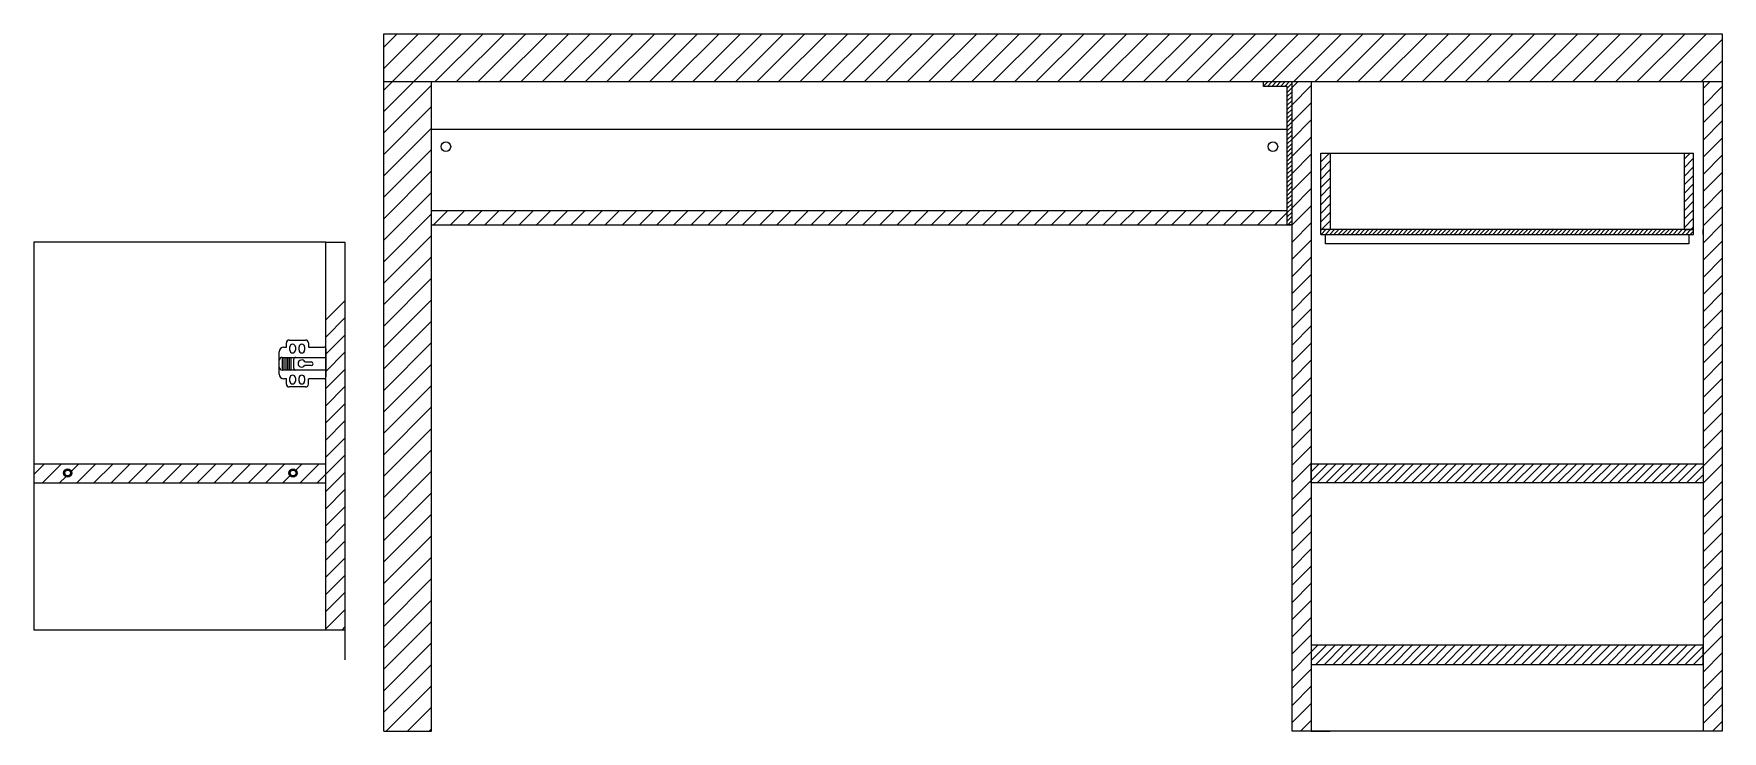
# Model space of a CAD drawing. Header units: millimetres. Extents: x 125 to 1869, y -776 to 1029.
# Drawn here: x 1622.4 to 1799, y 257.5 to 330.5 of the extents above; entities that cross this region are included whole.
import ezdxf

# ---------------------------------------------------------------- set-up
doc = ezdxf.new("R2010")
doc.units = ezdxf.units.MM
for name, color, linetype in [('A-SECTION', 254, 'Continuous'), ('A-SECTION-1', 253, 'Continuous'), ('A-SECTION-2', 252, 'Continuous'), ('DETAILS', 2, 'Continuous')]:
    doc.layers.add(name, color=color, linetype=linetype)
pattern_1 = [(45, (429.90834, 94.5313), (-0.2245064, 0.2245064), [])]

# ---------------------------------------------------------------- blocks, each defined once
blk = doc.blocks.new('CERNIERA ANTA')
at = {"layer": 'DETAILS', "ltscale": 0.2}
for p, q in [((1808.54, 127.19), (1808.54, 126.03)), ((1808.72, 127.19), (1808.72, 126.03)), ((1808.91, 127.19), (1808.91, 126.03)), ((1808.97, 128.34), (1808.97, 128.78)), ((1809.08, 127.19), (1809.08, 126.03)), ((1809.26, 127.19), (1809.26, 126.03)), ((1809.44, 127.19), (1809.44, 126.03)), ((1811.28, 128.78), (1811.28, 128.34)), ((1809.75, 126.14), (1809.75, 127.06)), ((1808.97, 124.45), (1808.97, 125.02)), ((1811.28, 124.45), (1811.28, 125.02))]:
    blk.add_line(p, q, dxfattribs=at)
for points in [[(1809.27, 129.08), (1810.98, 129.08)], [(1808.22, 125.52), (1808.22, 127.84)], [(1808.52, 127.26), (1813.11, 127.26)], [(1808.72, 128.34), (1808.97, 128.34)], [(1809.34, 128.02), (1809.34, 128.35)], [(1809.93, 128.35), (1809.93, 128.02)], [(1810.3, 128.02), (1810.3, 128.35)], [(1810.88, 128.35), (1810.88, 128.02)], [(1811.28, 128.34), (1812.91, 128.34)], [(1813.11, 128.14), (1813.11, 125.22)], [(1808.22, 126.24), (1808.22, 126.96)], [(1813.11, 125.94), (1808.52, 125.94)], [(1811.56, 126.41), (1810.88, 126.41)], [(1810.91, 126.78), (1811.56, 126.78)], [(1808.97, 125.02), (1808.72, 125.02)], [(1810.96, 124.17), (1809.27, 124.17)], [(1809.34, 124.78), (1809.34, 125.11)], [(1809.93, 125.11), (1809.93, 124.78)], [(1810.3, 124.78), (1810.3, 125.11)], [(1810.88, 125.11), (1810.88, 124.78)], [(1812.91, 125.02), (1811.28, 125.02)]]:
    blk.add_lwpolyline(points, dxfattribs=at)
for centre, radius, start, end in [((1809.27, 128.78), 0.3, 90, 181.4177), ((1810.98, 128.78), 0.3, 358.5823, 90), ((1808.72, 127.84), 0.5, 90, 180), ((1808.52, 126.96), 0.3, 90, 180), ((1809.63, 128.35), 0.293, 0, 180), ((1809.63, 128.02), 0.293, 180, 0), ((1809.95, 127.06), 0.2, 90, 180), ((1810.59, 128.35), 0.293, 0, 180), ((1810.59, 128.02), 0.293, 180, 0), ((1812.91, 128.14), 0.2, 0, 90), ((1808.52, 126.24), 0.3, 180, 270), ((1808.72, 125.52), 0.5, 180, 270), ((1809.63, 125.11), 0.293, 0, 180), ((1809.95, 126.14), 0.2, 180, 270), ((1810.57, 126.62), 0.375, 26.58, 326.4086), ((1810.59, 125.11), 0.293, 0, 180), ((1811.56, 126.58), 0.2, 0, 90), ((1811.56, 126.61), 0.2, 270, 356.4848), ((1809.27, 124.47), 0.3, 183.6947, 270), ((1809.63, 124.78), 0.293, 180, 0), ((1810.59, 124.78), 0.293, 180, 0), ((1810.98, 124.47), 0.301, 266.3053, 356.3053), ((1812.91, 125.22), 0.2, 270, 0)]:
    blk.add_arc(centre, radius, start, end, dxfattribs=at)

msp = doc.modelspace()

# ---------------------------------------------------------------- hatches: boundary and pattern name
at = {"layer": 'A-SECTION'}
h = msp.add_hatch(dxfattribs=at)
h.set_pattern_fill('ANSI31', color=256, scale=0.5)
h.set_pattern_definition([(45, (429.9083, 94.5313), (-1.122532, 1.122532), [])])
h.paths.add_polyline_path([(1799.01, 330.47), (1659.01, 330.47), (1659.01, 325.47), (1799.01, 325.47)])
h.paths.add_polyline_path([(1664.01, 325.47), (1659.01, 325.47), (1659.01, 257.47), (1664.01, 257.47)])
at = {"layer": 'A-SECTION', "ltscale": 0.2}
h = msp.add_hatch(dxfattribs=at)
h.set_pattern_fill('ANSI31', color=256, scale=0.4)
h.paths.add_polyline_path([(1654.95, 302.91), (1652.95, 300.91), (1652.95, 268.1), (1654.95, 268.1)])
h.paths.add_polyline_path([(1652.95, 285.46), (1622.4, 285.46), (1622.4, 283.46), (1652.95, 283.46)])
h.paths.add_polyline_path([(1649.95, 284.5, -1), (1649.08, 284.5, -1)], flags=16)
h.paths.add_polyline_path([(1649.92, 284.5, -1), (1649.12, 284.5, -1)], flags=0)
h.paths.add_polyline_path([(1649.82, 284.5, -1), (1649.22, 284.5, -1)], flags=0)
h.paths.add_polyline_path([(1626.35, 284.5, -1), (1625.55, 284.5, -1)], flags=16)
h.paths.add_polyline_path([(1625.65, 284.5, -1), (1626.25, 284.5, -1)], flags=0)
at = {"layer": 'A-SECTION-1'}
h = msp.add_hatch(dxfattribs=at)
h.set_pattern_fill('ANSI31', color=256, scale=0.4)
h.set_pattern_definition([(45, (429.9083, 94.5313), (-0.8980256, 0.8980256), [])])
h.paths.add_polyline_path([(1756.01, 325.47), (1754.01, 325.47), (1754.01, 257.47), (1756.01, 257.47)])
h.paths.add_polyline_path([(1799.01, 325.47), (1797.01, 325.47), (1797.01, 257.47), (1799.01, 257.47)])
h.paths.add_polyline_path([(1664.01, 311.97), (1664.01, 310.47), (1753.51, 310.47), (1753.51, 311.97)])
h = msp.add_hatch(dxfattribs=at)
h.set_pattern_fill('ANSI31', color=256, scale=0.2)
h.set_pattern_definition([(45, (429.90834, 94.5313), (-0.4490128, 0.4490128), [])])
h.paths.add_polyline_path([(1758.01, 317.97), (1757.01, 317.97), (1757.01, 309.97), (1758.01, 309.97)])
h.paths.add_polyline_path([(1796.01, 317.97), (1795.01, 317.97), (1795.01, 309.97), (1796.01, 309.97)])
h.paths.add_polyline_path([(1797.01, 285.46), (1756.01, 285.46), (1756.01, 283.46), (1797.01, 283.46)])
h.paths.add_polyline_path([(1797.01, 266.47), (1756.01, 266.47), (1756.01, 264.47), (1797.01, 264.47)])
at = {"layer": 'A-SECTION-2'}
h = msp.add_hatch(dxfattribs=at)
h.set_pattern_fill('ANSI31', color=256, scale=0.1)
h.set_pattern_definition(pattern_1)
h.paths.add_polyline_path([(1754.01, 325.47), (1751.01, 325.47), (1751.01, 324.97), (1753.51, 324.97), (1753.51, 310.47), (1754.01, 310.47)])
h = msp.add_hatch(dxfattribs=at)
h.set_pattern_fill('ANSI31', color=256, scale=0.1)
h.set_pattern_definition(pattern_1)
h.paths.add_polyline_path([(1796.01, 309.97), (1795.01, 309.97), (1757.01, 309.97), (1757.01, 309.47), (1796.01, 309.47)])

# ---------------------------------------------------------------- linework, layer by layer
for p, q in [((1659.01, 257.47), (1659.01, 330.47)), ((1659.01, 330.47), (1799.01, 330.47)), ((1799.01, 330.47), (1799.01, 257.47)), ((1659.01, 325.47), (1799.01, 325.47)), ((1664.01, 257.47), (1664.01, 325.47)), ((1751.01, 324.97), (1751.01, 325.47)), ((1753.51, 324.97), (1751.01, 324.97)), ((1753.51, 310.47), (1753.51, 324.97)), ((1754.01, 257.47), (1754.01, 325.47)), ((1756.01, 325.47), (1756.01, 257.47)), ((1797.01, 325.47), (1797.01, 257.47)), ((1664.01, 320.47), (1753.51, 320.47)), ((1757.01, 309.47), (1757.01, 317.97)), ((1758.01, 317.97), (1758.01, 309.97)), ((1795.01, 317.97), (1795.01, 309.97)), ((1796.01, 309.47), (1796.01, 317.97)), ((1664.01, 311.97), (1753.51, 311.97)), ((1664.01, 310.47), (1754.01, 310.47)), ((1754.01, 310.47), (1753.51, 310.47)), ((1756.01, 309.97), (1756.01, 309.47)), ((1796.01, 309.97), (1757.01, 309.97)), ((1758.01, 309.97), (1757.01, 309.97)), ((1757.01, 309.47), (1796.01, 309.47)), ((1795.01, 309.97), (1796.01, 309.97)), ((1797.01, 309.47), (1797.01, 309.97)), ((1756.01, 285.46), (1797.01, 285.46)), ((1756.01, 283.46), (1756.01, 285.46)), ((1797.01, 285.46), (1797.01, 283.46)), ((1797.01, 283.46), (1756.01, 283.46)), ((1756.01, 266.47), (1756.01, 264.47)), ((1797.01, 266.47), (1756.01, 266.47)), ((1797.01, 264.47), (1797.01, 266.47)), ((1756.01, 264.47), (1797.01, 264.47)), ((1659.01, 257.47), (1664.01, 257.47)), ((1799.01, 257.47), (1754.01, 257.47)), ((1756.01, 257.47), (1758.01, 257.47)), ((1797.01, 257.47), (1795.01, 257.47))]:
    msp.add_line(p, q)
at = {"ltscale": 0.2}
for p, q in [((1622.4, 308.66), (1622.4, 268.1)), ((1652.95, 308.66), (1622.4, 308.66)), ((1652.95, 268.1), (1652.95, 308.66)), ((1652.95, 308.66), (1654.95, 308.66)), ((1654.95, 308.66), (1654.95, 264.95)), ((1622.4, 285.46), (1652.95, 285.46)), ((1622.4, 283.46), (1652.95, 283.46)), ((1622.4, 268.1), (1652.95, 268.1)), ((1652.95, 268.1), (1654.95, 268.1))]:
    msp.add_line(p, q, dxfattribs=at)
for points in [[(1757.01, 317.97), (1796.01, 317.97)], [(1795.51, 309.47), (1795.51, 308.47), (1757.51, 308.47), (1757.51, 309.47)]]:
    msp.add_lwpolyline(points)
for centre in [(1665.51, 318.66), (1752.01, 318.66)]:
    msp.add_circle(centre, 0.5)
for centre, radius in [((1625.95, 284.5), 0.423), ((1649.52, 284.5), 0.435)]:
    msp.add_circle(centre, radius, dxfattribs=at)
at = {"layer": 'DETAILS'}
for centre, radius in [((1625.95, 284.5), 0.4), ((1625.95, 284.5), 0.3), ((1649.52, 284.5), 0.4), ((1649.52, 284.5), 0.3)]:
    msp.add_circle(centre, radius, dxfattribs=at)

# ---------------------------------------------------------------- block references
msp.add_blockref('CERNIERA ANTA', (-160.15, 169.34), dxfattribs=at)

doc.saveas('drawing.dxf')
